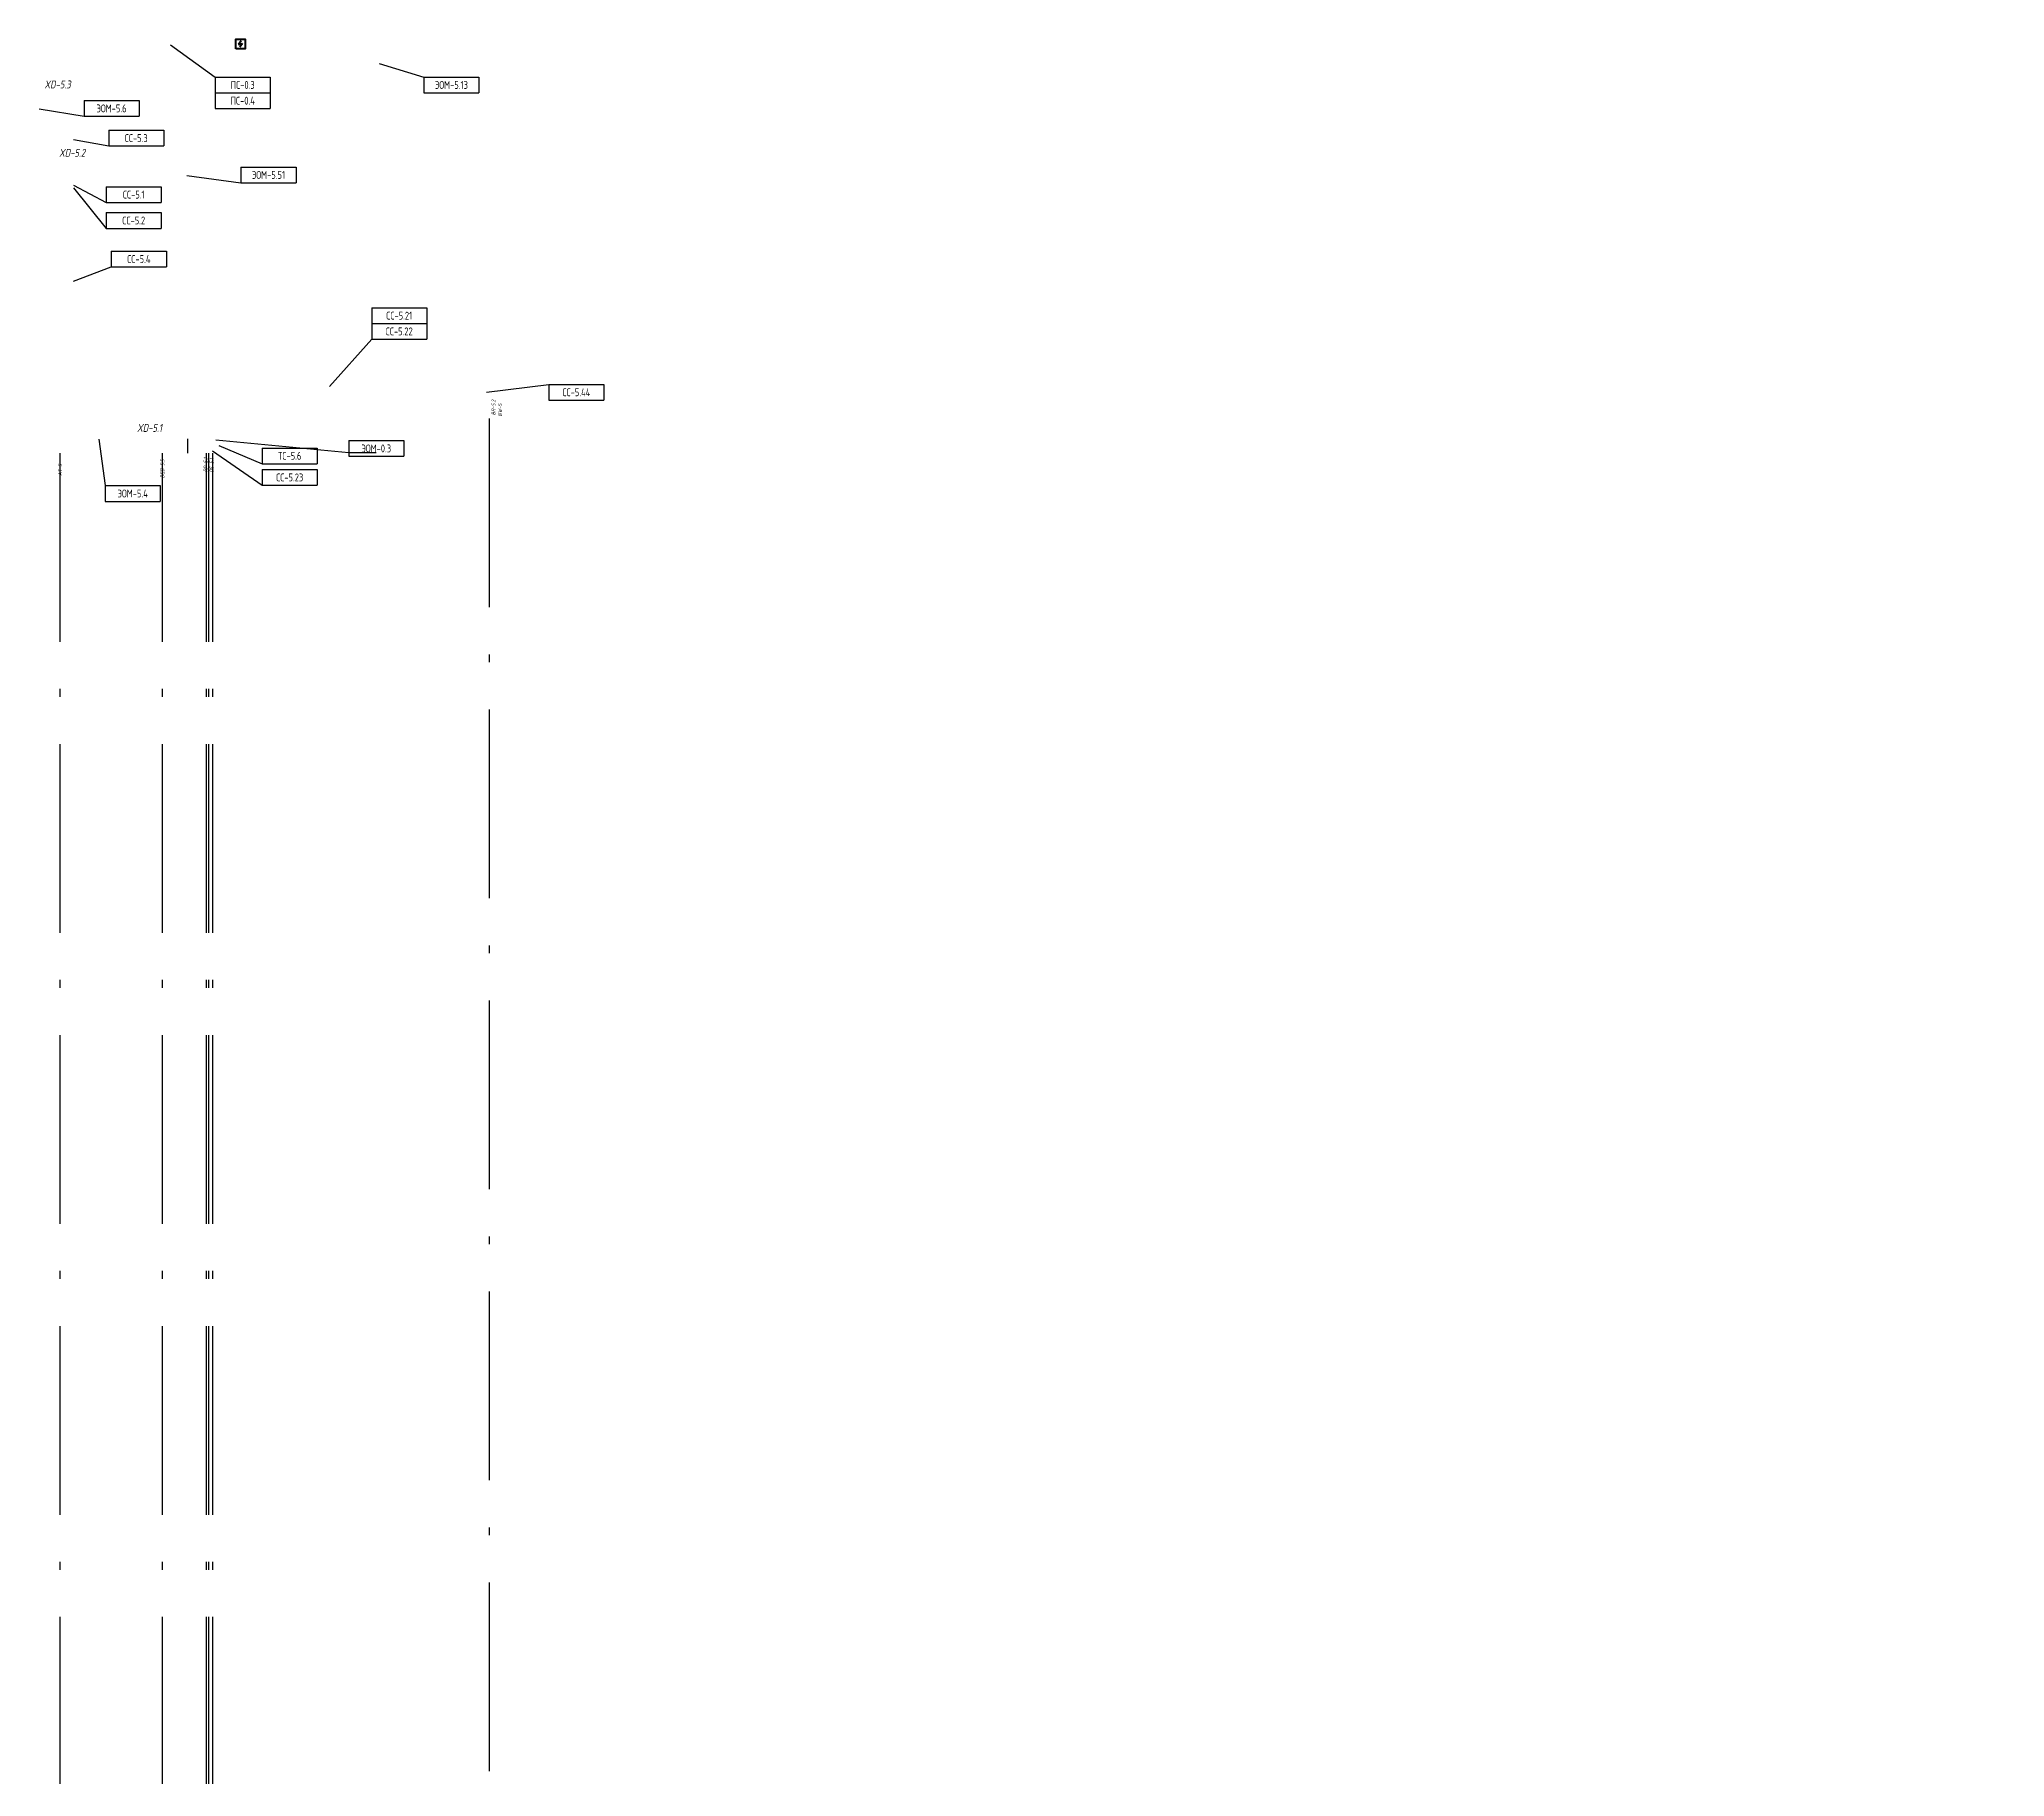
# Model space of a CAD drawing. Header units: millimetres. Extents: x -5652 to 25395, y -6121 to 34812.
# Drawn here: x 12651 to 25145, y 4925 to 15971 of the extents above; entities that cross this region are included whole.
import ezdxf
from ezdxf.enums import TextEntityAlignment as Align

# ---------------------------------------------------------------- set-up
doc = ezdxf.new("R2010")
doc.units = ezdxf.units.MM
doc.linetypes.add('ACAD_ISO10W100', pattern=[18.5, 12, -3, 0.5, -3])
doc.layers.add('02 ЭОМ и СС', color=7, linetype='Continuous')
doc.layers.add('100 noprint', color=1, linetype='Continuous', plot=False)
doc.styles.add('GOST typeA', font='')
doc.styles.get("Standard").update_dxf_attribs({"font": ''})
doc.styles.add('ГОСТ-ISOCPEUR', font='isocpeui.ttf', dxfattribs={"width": 0.8})
doc.styles.get('GOST typeA').set_extended_font_data('GOST type A')
doc.styles.get('Standard').set_extended_font_data('Ubuntu')
doc.dimstyles.new('ISO-25', dxfattribs={"dimtxt": 2.5, "dimasz": 2.5, "dimexe": 1.25, "dimexo": 0.625, "dimtad": 1, "dimtxsty": 'Standard', "dimcen": 2.5, "dimadec": 0, "dimazin": 0, "dimtfac": 1, "dimtmove": 0, "dimatfit": 3, "dimfxl": 1, "dimarcsym": 0})

# ---------------------------------------------------------------- blocks, each defined once
blk = doc.blocks.new('*T54')
at = {"layer": '02 ЭОМ и СС', "color": 0, "lineweight": -2}
for p, q in [((0, 0), (350, 0)), ((0, 0), (0, -100)), ((350, 0), (350, -100)), ((0, -100), (350, -100))]:
    blk.add_line(p, q, dxfattribs=at)
at = {"layer": '02 ЭОМ и СС', "color": 0, "lineweight": -2, "insert": (175, -50), "char_height": 50, "width": 330, "attachment_point": 5, "style": 'GOST typeA'}
blk.add_mtext('{\\W0.8;ЭОМ-0.3}', dxfattribs=at)
blk = doc.blocks.new('*T55')
at = {"layer": '02 ЭОМ и СС', "color": 0, "lineweight": -2}
for p, q in [((0, 0), (350, 0)), ((0, 0), (0, -100)), ((350, 0), (350, -100)), ((0, -100), (350, -100))]:
    blk.add_line(p, q, dxfattribs=at)
at = {"layer": '02 ЭОМ и СС', "color": 0, "lineweight": -2, "insert": (175, -50), "char_height": 50, "width": 330, "attachment_point": 5, "style": 'GOST typeA'}
blk.add_mtext('{\\W0.8;ЭОМ-5.51}', dxfattribs=at)
blk = doc.blocks.new('*T58')
at = {"layer": '02 ЭОМ и СС', "color": 0, "lineweight": -2}
for p, q in [((0, 0), (350, 0)), ((0, 0), (0, -100)), ((350, 0), (350, -100)), ((0, -100), (350, -100))]:
    blk.add_line(p, q, dxfattribs=at)
at = {"layer": '02 ЭОМ и СС', "color": 0, "lineweight": -2, "insert": (175, -50), "char_height": 50, "width": 330, "attachment_point": 5, "style": 'GOST typeA'}
blk.add_mtext('{\\W0.8;ЭОМ-5.6}', dxfattribs=at)
blk = doc.blocks.new('*T61')
at = {"layer": '02 ЭОМ и СС', "color": 0, "lineweight": -2}
for p, q in [((0, 0), (350, 0)), ((0, 0), (0, -100)), ((350, 0), (350, -100)), ((0, -100), (350, -100))]:
    blk.add_line(p, q, dxfattribs=at)
at = {"layer": '02 ЭОМ и СС', "color": 0, "lineweight": -2, "insert": (175, -50), "char_height": 50, "width": 330, "attachment_point": 5, "style": 'GOST typeA'}
blk.add_mtext('{\\W0.8;ЭОМ-5.13}', dxfattribs=at)
blk = doc.blocks.new('*T62')
at = {"layer": '02 ЭОМ и СС', "color": 0, "lineweight": -2}
for p, q in [((0, 0), (350, 0)), ((0, 0), (0, -100)), ((350, 0), (350, -100)), ((0, -100), (350, -100))]:
    blk.add_line(p, q, dxfattribs=at)
at = {"layer": '02 ЭОМ и СС', "color": 0, "lineweight": -2, "insert": (175, -50), "char_height": 50, "width": 330, "attachment_point": 5, "style": 'GOST typeA'}
blk.add_mtext('{\\W0.8;ЭОМ-5.4}', dxfattribs=at)
blk = doc.blocks.new('*T63')
at = {"layer": '02 ЭОМ и СС', "color": 0, "lineweight": -2}
for p, q in [((0, 0), (350, 0)), ((0, 0), (0, -100)), ((350, 0), (350, -100)), ((0, -100), (350, -100))]:
    blk.add_line(p, q, dxfattribs=at)
at = {"layer": '02 ЭОМ и СС', "color": 0, "lineweight": -2, "insert": (175, -50), "char_height": 50, "width": 330, "attachment_point": 5, "style": 'GOST typeA'}
blk.add_mtext('{\\W0.8;ТС-5.6}', dxfattribs=at)
blk = doc.blocks.new('*T64')
at = {"layer": '02 ЭОМ и СС', "color": 0, "lineweight": -2}
for p, q in [((0, 0), (350, 0)), ((0, 0), (0, -200)), ((350, 0), (350, -200)), ((0, -100), (350, -100)), ((0, -200), (350, -200))]:
    blk.add_line(p, q, dxfattribs=at)
at = {"layer": '02 ЭОМ и СС', "color": 0, "lineweight": -2, "char_height": 50, "width": 330, "attachment_point": 5, "style": 'GOST typeA'}
for s, insert in [('{\\W0.8;СС-5.22}', (175, -150)), ('{\\W0.8;СС-5.21}', (175, -50))]:
    blk.add_mtext(s, dxfattribs=dict(at, insert=insert))
blk = doc.blocks.new('*T65')
at = {"layer": '02 ЭОМ и СС', "color": 0, "lineweight": -2}
for p, q in [((0, 0), (350, 0)), ((0, 0), (0, -100)), ((350, 0), (350, -100)), ((0, -100), (350, -100))]:
    blk.add_line(p, q, dxfattribs=at)
at = {"layer": '02 ЭОМ и СС', "color": 0, "lineweight": -2, "insert": (175, -50), "char_height": 50, "width": 330, "attachment_point": 5, "style": 'GOST typeA'}
blk.add_mtext('{\\W0.8;СС-5.44}', dxfattribs=at)
blk = doc.blocks.new('*T66')
at = {"layer": '02 ЭОМ и СС', "color": 0, "lineweight": -2}
for p, q in [((0, 0), (350, 0)), ((0, 0), (0, -100)), ((350, 0), (350, -100)), ((0, -100), (350, -100))]:
    blk.add_line(p, q, dxfattribs=at)
at = {"layer": '02 ЭОМ и СС', "color": 0, "lineweight": -2, "insert": (175, -50), "char_height": 50, "width": 330, "attachment_point": 5, "style": 'GOST typeA'}
blk.add_mtext('{\\W0.8;СС-5.23}', dxfattribs=at)
blk = doc.blocks.new('*T67')
at = {"layer": '02 ЭОМ и СС', "color": 0, "lineweight": -2}
for p, q in [((0, 0), (350, 0)), ((0, 0), (0, -100)), ((350, 0), (350, -100)), ((0, -100), (350, -100))]:
    blk.add_line(p, q, dxfattribs=at)
at = {"layer": '02 ЭОМ и СС', "color": 0, "lineweight": -2, "insert": (175, -50), "char_height": 50, "width": 330, "attachment_point": 5, "style": 'GOST typeA'}
blk.add_mtext('{\\W0.8;СС-5.4}', dxfattribs=at)
blk = doc.blocks.new('*T68')
at = {"layer": '02 ЭОМ и СС', "color": 0, "lineweight": -2}
for p, q in [((0, 0), (350, 0)), ((0, 0), (0, -100)), ((350, 0), (350, -100)), ((0, -100), (350, -100))]:
    blk.add_line(p, q, dxfattribs=at)
at = {"layer": '02 ЭОМ и СС', "color": 0, "lineweight": -2, "insert": (175, -50), "char_height": 50, "width": 330, "attachment_point": 5, "style": 'GOST typeA'}
blk.add_mtext('{\\W0.8;СС-5.2}', dxfattribs=at)
blk = doc.blocks.new('*T69')
at = {"layer": '02 ЭОМ и СС', "color": 0, "lineweight": -2}
for p, q in [((0, 0), (350, 0)), ((0, 0), (0, -100)), ((350, 0), (350, -100)), ((0, -100), (350, -100))]:
    blk.add_line(p, q, dxfattribs=at)
at = {"layer": '02 ЭОМ и СС', "color": 0, "lineweight": -2, "insert": (175, -50), "char_height": 50, "width": 330, "attachment_point": 5, "style": 'GOST typeA'}
blk.add_mtext('{\\W0.8;СС-5.1}', dxfattribs=at)
blk = doc.blocks.new('*T70')
at = {"layer": '02 ЭОМ и СС', "color": 0, "lineweight": -2}
for p, q in [((0, 0), (350, 0)), ((0, 0), (0, -100)), ((350, 0), (350, -100)), ((0, -100), (350, -100))]:
    blk.add_line(p, q, dxfattribs=at)
at = {"layer": '02 ЭОМ и СС', "color": 0, "lineweight": -2, "insert": (175, -50), "char_height": 50, "width": 330, "attachment_point": 5, "style": 'GOST typeA'}
blk.add_mtext('{\\W0.8;СС-5.3}', dxfattribs=at)
blk = doc.blocks.new('дымовой')
at = {"color": 0, "lineweight": -2}
for p, q in [((-1.3, 2.5), (-2.11, 1.35)), ((-2.11, 1.35), (-0.89, 1.65)), ((-0.89, 1.65), (-1.71, 0.5))]:
    blk.add_line(p, q, dxfattribs=at)
blk.add_lwpolyline([(-3, 0), (-3, 3), (0, 3), (0, 0)], close=True, dxfattribs=at)
blk = doc.blocks.new('*T77')
at = {"layer": '02 ЭОМ и СС', "color": 0, "lineweight": -2}
for p, q in [((0, 0), (350, 0)), ((0, 0), (0, -200)), ((350, 0), (350, -200)), ((0, -100), (350, -100)), ((0, -200), (350, -200))]:
    blk.add_line(p, q, dxfattribs=at)
at = {"layer": '02 ЭОМ и СС', "color": 0, "lineweight": -2, "char_height": 50, "width": 330, "attachment_point": 5, "style": 'GOST typeA'}
for s, insert in [('{\\W0.8;ПС-0.4}', (175, -150)), ('{\\W0.8;ПС-0.3}', (175, -50))]:
    blk.add_mtext(s, dxfattribs=dict(at, insert=insert))

msp = doc.modelspace()

# ---------------------------------------------------------------- linework, layer by layer
at = {"layer": '02 ЭОМ и СС', "color": 1, "lineweight": -2}
msp.add_line((13595.7, 13340.1), (13595.7, 13430.6), dxfattribs=at)
at = {"layer": '100 noprint', "color": 1, "linetype": 'ACAD_ISO10W100', "lineweight": -2, "ltscale": 100}
for points in [[(15511.2, 13560.1), (15511.2, 280.6, 1), (17614.4, 280.6)], [(12781.2, 13340.1), (12781.2, 60.6, 1), (25144.7, 60.6)], [(13431.2, 13340.1), (13431.2, 60.6, 1), (24494.7, 60.6)], [(13711.2, 13340.1), (13711.2, 60.6, 1), (24214.7, 60.6)], [(13727.2, 13340.1), (13727.2, 60.6, 1), (24198.7, 60.6)], [(13751.2, 13340.1), (13751.2, 60.6, 1), (24174.7, 60.6)]]:
    msp.add_lwpolyline(points, format="xyb", dxfattribs=at)

# ---------------------------------------------------------------- block references
for name, p in [('*T77', (13769.3, 15730.3)), ('*T61', (15096, 15730.3)), ('*T58', (12935.4, 15581.4)), ('*T70', (13092.5, 15392.5)), ('*T55', (13933.2, 15158.2)), ('*T69', (13076.7, 15033.1)), ('*T68', (13076.7, 14868.8)), ('*T67', (13109, 14623.6)), ('*T64', (14764.1, 14263.7)), ('*T65', (15890.3, 13776.5)), ('*T63', (14068, 13372.1)), ('*T54', (14618.2, 13419.6)), ('*T62', (13069.9, 13132.8)), ('*T66', (14068, 13235.4))]:
    msp.add_blockref(name, p)
at = {"layer": '02 ЭОМ и СС', "color": 1, "lineweight": 40, "xscale": 20, "yscale": 20, "zscale": 20}
msp.add_blockref('дымовой', (13960.4, 15910.6), dxfattribs=at)

# ---------------------------------------------------------------- texts
at = {"layer": '02 ЭОМ и СС', "lineweight": -2, "style": 'ГОСТ-ISOCPEUR', "width": 0.8}
for s, p in [('XD-5.3', (12683.7, 15658.6)), ('XD-5.2', (12776.8, 15223.6)), ('XD-5.1', (13272.6, 13474.7))]:
    msp.add_text(s, height=50, dxfattribs=at).set_placement(p)
at = {"layer": '02 ЭОМ и СС', "linetype": 'Continuous', "style": 'ГОСТ-ISOCPEUR', "width": 0.8}
for s, p in [('BR-5.2', (15550.9, 13678.7)), ('AT-5', (12796.4, 13270.1)), ('BGB-5.5', (13445.5, 13300.5)), ('RP-5.1', (13721.1, 13311.5)), ('QS-5.1', (13759.3, 13307.8))]:
    msp.add_text(s, height=25, rotation=90, dxfattribs=at).set_placement(p, align=Align.RIGHT)
msp.add_text('BW-5', height=25, rotation=90, dxfattribs=at).set_placement((15593.3, 13572.7))

# ---------------------------------------------------------------- leaders
at = {"layer": '02 ЭОМ и СС', "lineweight": -2, "has_arrowhead": 0}
for points in [[(13485.2, 15935.6), (13769.3, 15730.3), (13944.3, 15730.3)], [(14811.9, 15816.1), (15096, 15730.3), (15271, 15730.3)], [(12651.2, 15528.9), (12935.4, 15481.4), (13110.4, 15481.4)], [(12867.8, 15333.1), (13092.5, 15292.5), (13267.5, 15292.5)], [(12867.8, 15042.6), (13076.7, 14933.1), (13251.7, 14933.1)], [(12867.8, 15026.6), (13076.7, 14768.8), (13251.7, 14768.8)], [(13589.8, 15105.7), (13933.2, 15058.2), (14108.2, 15058.2)], [(12867.8, 14433.1), (13109, 14523.6), (13284, 14523.6)], [(14495, 13762.6), (14764.1, 14063.7), (14939.1, 14063.7)], [(15494.8, 13728.2), (15890.3, 13776.5), (16065.3, 13776.5)], [(13028.9, 13428.1), (13069.9, 13132.8), (13244.9, 13132.8)], [(13773, 13424.2), (14618.2, 13343.7), (14793.2, 13343.7)], [(13791.8, 13387.5), (14068, 13272.1), (14243, 13272.1)], [(13752.2, 13355.1), (14068, 13135.4), (14243, 13135.4)]]:
    msp.add_leader(points, dimstyle='ISO-25', override={"dimasz": 50, "dimgap": 1, "dimtad": 0, "dimldrblk": 'ArchTick'}, dxfattribs=at)

doc.saveas('drawing.dxf')
